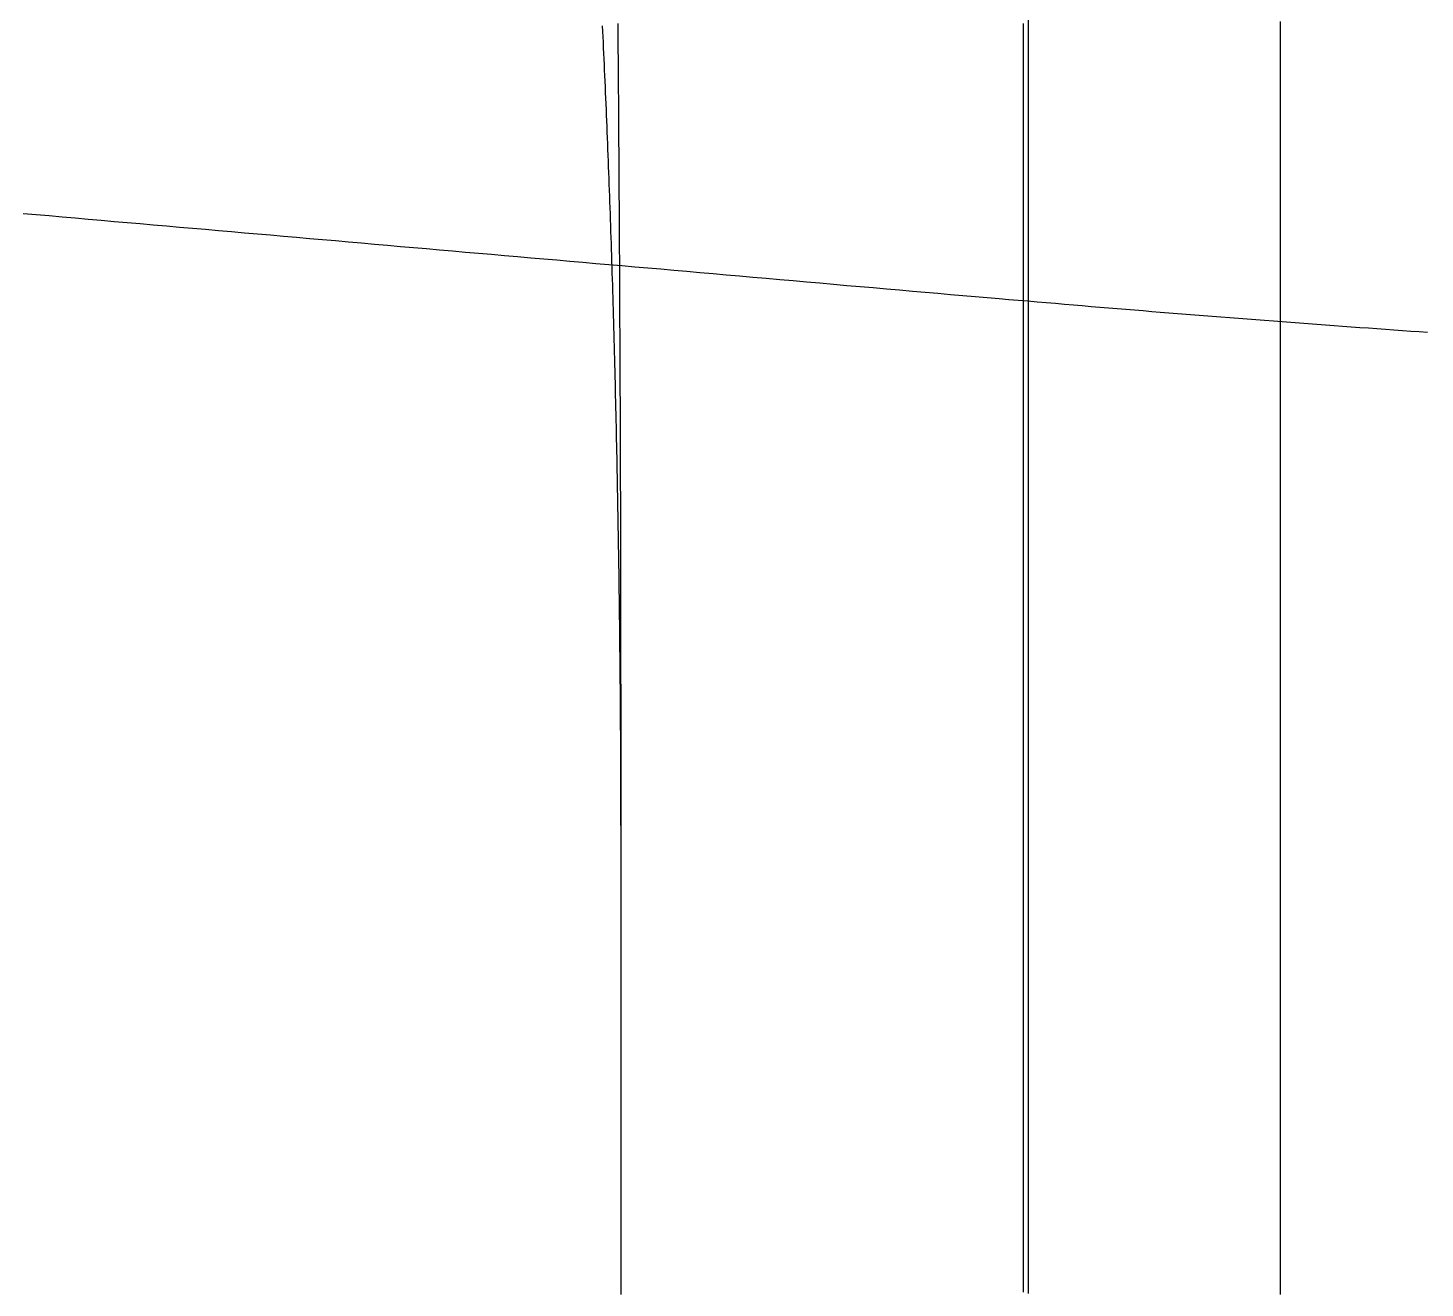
# Model space of a CAD drawing. Header units: millimetres. Extents: x -253 to 256, y -315 to 312.
# Drawn here: x 82.81 to 110.52, y -181.64 to -156.65 of the extents above; entities that cross this region are included whole.
import ezdxf

# ---------------------------------------------------------------- set-up
doc = ezdxf.new("R2010")
doc.units = ezdxf.units.MM
doc.layers.add('SKETCH', color=5, linetype='Continuous')

msp = doc.modelspace()

# ---------------------------------------------------------------- linework, layer by layer
at = {"layer": 'SKETCH', "flags": 128}
for points in [[(102.646, -156.467), (102.646, -156.72), (102.646, -156.972), (102.646, -157.225), (102.646, -157.478), (102.646, -157.731), (102.646, -157.984), (102.646, -158.236), (102.646, -158.489), (102.646, -158.742), (102.646, -158.995), (102.646, -159.247), (102.646, -159.5), (102.646, -159.753), (102.646, -160.006), (102.646, -160.259), (102.646, -160.511), (102.646, -160.764), (102.646, -161.017), (102.646, -161.27), (102.646, -161.522), (102.646, -161.775), (102.646, -162.028), (102.645, -162.281), (102.645, -162.534), (102.645, -162.786), (102.645, -163.039), (102.645, -163.292), (102.645, -163.545), (102.645, -163.797), (102.645, -164.05), (102.645, -164.303), (102.645, -164.556), (102.645, -164.809), (102.645, -165.061), (102.645, -165.314), (102.645, -165.567), (102.645, -165.82), (102.645, -166.072), (102.645, -166.325), (102.645, -166.578), (102.645, -166.831), (102.645, -167.083), (102.645, -167.336), (102.645, -167.589), (102.645, -167.842), (102.645, -168.095), (102.645, -168.347), (102.645, -168.6), (102.645, -168.853), (102.645, -169.106), (102.645, -169.358), (102.644, -169.611), (102.644, -169.864), (102.644, -170.117), (102.644, -170.369), (102.644, -170.622), (102.644, -170.875), (102.644, -171.128), (102.644, -171.381), (102.644, -171.633), (102.644, -171.886), (102.644, -172.139), (102.644, -172.392), (102.644, -172.644), (102.644, -172.897), (102.644, -173.15), (102.644, -173.403), (102.644, -173.655), (102.644, -173.908), (102.644, -174.161), (102.644, -174.414), (102.644, -174.666), (102.644, -174.919), (102.644, -175.172), (102.644, -175.425), (102.644, -175.678), (102.644, -175.93), (102.644, -176.183), (102.644, -176.436), (102.643, -176.689), (102.643, -176.941), (102.643, -177.194), (102.643, -177.447), (102.643, -177.7), (102.643, -177.953), (102.643, -178.205), (102.643, -178.458), (102.643, -178.711), (102.643, -178.964), (102.643, -179.217), (102.643, -179.469), (102.643, -179.722), (102.643, -179.975), (102.643, -180.228), (102.643, -180.481), (102.643, -180.733), (102.643, -180.986), (102.643, -181.239), (102.643, -181.492), (102.643, -181.745)], [(107.651, -181.765), (107.651, -181.53), (107.651, -181.294), (107.651, -181.058), (107.651, -180.822), (107.651, -180.586), (107.651, -180.35), (107.651, -180.115), (107.651, -179.879), (107.651, -179.642), (107.651, -179.406), (107.651, -179.169), (107.651, -178.932), (107.651, -178.695), (107.651, -178.458), (107.651, -178.22), (107.651, -177.983), (107.651, -177.746), (107.651, -177.509), (107.651, -177.272), (107.651, -177.035), (107.651, -176.798), (107.651, -176.562), (107.651, -176.326), (107.651, -176.091), (107.651, -175.855), (107.651, -175.621), (107.651, -175.386), (107.651, -175.153), (107.651, -174.92), (107.651, -174.687), (107.651, -174.455), (107.651, -174.233), (107.651, -174.011), (107.651, -173.79), (107.651, -173.569), (107.651, -173.349), (107.651, -173.129), (107.651, -172.91), (107.651, -172.691), (107.651, -172.472), (107.651, -172.254), (107.651, -172.036), (107.651, -171.818), (107.651, -171.601), (107.651, -171.383), (107.651, -171.166), (107.651, -170.948), (107.651, -170.731), (107.651, -170.514), (107.651, -170.296), (107.651, -170.078), (107.651, -169.861), (107.651, -169.643), (107.651, -169.424), (107.651, -169.206), (107.651, -168.987), (107.651, -168.768), (107.651, -168.549), (107.651, -168.331), (107.651, -168.112), (107.651, -167.893), (107.651, -167.674), (107.651, -167.455), (107.651, -167.237), (107.651, -167.018), (107.651, -166.799), (107.651, -166.58), (107.651, -166.362), (107.651, -166.143), (107.651, -165.924), (107.651, -165.705), (107.651, -165.486), (107.651, -165.268), (107.651, -165.049), (107.651, -164.83), (107.651, -164.611), (107.651, -164.392), (107.651, -164.174), (107.651, -163.955), (107.651, -163.736), (107.651, -163.517), (107.651, -163.299), (107.651, -163.08), (107.651, -162.861), (107.651, -162.642), (107.651, -162.424), (107.651, -162.205), (107.651, -161.986), (107.651, -161.768), (107.651, -161.549), (107.651, -161.33), (107.651, -161.111), (107.651, -160.893), (107.651, -160.674), (107.651, -160.455), (107.651, -160.236), (107.651, -160.018), (107.651, -159.799), (107.651, -159.58), (107.651, -159.361), (107.651, -159.143), (107.651, -158.924), (107.651, -158.705), (107.651, -158.486), (107.651, -158.268), (107.651, -158.049), (107.651, -157.83), (107.651, -157.611), (107.651, -157.392), (107.651, -157.174), (107.651, -156.955), (107.651, -156.736), (107.651, -156.517)], [(94.572, -181.765), (94.572, -181.53), (94.572, -181.294), (94.572, -181.058), (94.572, -180.822), (94.572, -180.586), (94.572, -180.35), (94.572, -180.115), (94.572, -179.875), (94.572, -179.63), (94.572, -179.379), (94.572, -179.124), (94.572, -178.865), (94.572, -178.604), (94.572, -178.341), (94.572, -178.077), (94.572, -177.813), (94.572, -177.55), (94.572, -177.288), (94.572, -177.03), (94.572, -176.774), (94.572, -176.524), (94.572, -176.278), (94.572, -176.039), (94.572, -175.807), (94.572, -175.583), (94.572, -175.368), (94.572, -175.162), (94.572, -174.967), (94.572, -174.784), (94.572, -174.613), (94.572, -174.455), (94.572, -174.387), (94.572, -174.322), (94.572, -174.26), (94.572, -174.202), (94.572, -174.147), (94.572, -174.094), (94.572, -174.043), (94.572, -173.994), (94.572, -173.946), (94.572, -173.9), (94.572, -173.855), (94.573, -173.811), (94.573, -173.766), (94.573, -173.722), (94.573, -173.677), (94.573, -173.632), (94.573, -173.586), (94.573, -173.539), (94.573, -173.489), (94.572, -173.438), (94.572, -173.385), (94.572, -173.329), (94.572, -173.271), (94.572, -173.209), (94.572, -173.106), (94.572, -173), (94.572, -172.888), (94.571, -172.773), (94.571, -172.654), (94.571, -172.532), (94.57, -172.407), (94.57, -172.28), (94.57, -172.149), (94.569, -172.017), (94.569, -171.883), (94.569, -171.748), (94.568, -171.611), (94.568, -171.473), (94.567, -171.335), (94.567, -171.197), (94.566, -171.059), (94.565, -170.921), (94.565, -170.784), (94.564, -170.647), (94.563, -170.512), (94.562, -170.379), (94.561, -170.247), (94.56, -170.118), (94.559, -169.99), (94.558, -169.862), (94.557, -169.733), (94.556, -169.605), (94.555, -169.477), (94.554, -169.349), (94.552, -169.221), (94.551, -169.093), (94.55, -168.965), (94.548, -168.837), (94.547, -168.71), (94.546, -168.582), (94.544, -168.454), (94.542, -168.327), (94.541, -168.199), (94.539, -168.072), (94.538, -167.945), (94.536, -167.817), (94.534, -167.69), (94.532, -167.564), (94.531, -167.437), (94.529, -167.31), (94.527, -167.184), (94.525, -167.057), (94.523, -166.931), (94.521, -166.805), (94.519, -166.679), (94.517, -166.553), (94.515, -166.427), (94.513, -166.302), (94.51, -166.176), (94.508, -166.05), (94.506, -165.925), (94.503, -165.799), (94.501, -165.674), (94.499, -165.549), (94.496, -165.424), (94.494, -165.299), (94.491, -165.175), (94.489, -165.05), (94.486, -164.926), (94.484, -164.801), (94.481, -164.677), (94.478, -164.554), (94.475, -164.43), (94.473, -164.306), (94.47, -164.183), (94.467, -164.06), (94.464, -163.937), (94.461, -163.814), (94.458, -163.692), (94.455, -163.569), (94.452, -163.447), (94.449, -163.324), (94.446, -163.202), (94.443, -163.08), (94.439, -162.958), (94.436, -162.837), (94.433, -162.715), (94.429, -162.594), (94.426, -162.473), (94.423, -162.352), (94.419, -162.231), (94.416, -162.111), (94.412, -161.99), (94.409, -161.87), (94.405, -161.75), (94.401, -161.631), (94.398, -161.512), (94.394, -161.392), (94.39, -161.274), (94.386, -161.155), (94.383, -161.037), (94.379, -160.918), (94.375, -160.8), (94.371, -160.683), (94.367, -160.565), (94.363, -160.448), (94.359, -160.33), (94.355, -160.213), (94.351, -160.096), (94.346, -159.98), (94.342, -159.864), (94.338, -159.747), (94.334, -159.632), (94.329, -159.516), (94.325, -159.401), (94.321, -159.285), (94.316, -159.171), (94.312, -159.056), (94.307, -158.942), (94.303, -158.828), (94.298, -158.714), (94.294, -158.601), (94.289, -158.488), (94.284, -158.375), (94.28, -158.262), (94.275, -158.15), (94.27, -158.038), (94.265, -157.926), (94.26, -157.814), (94.255, -157.703), (94.25, -157.592), (94.245, -157.481), (94.24, -157.371), (94.235, -157.26), (94.23, -157.15), (94.225, -157.041), (94.22, -156.931), (94.215, -156.822), (94.209, -156.713), (94.204, -156.605)], [(94.572, -181.765), (94.572, -181.53), (94.572, -181.294), (94.572, -181.058), (94.572, -180.822), (94.572, -180.586), (94.572, -180.35), (94.572, -180.115), (94.572, -179.877), (94.572, -179.636), (94.572, -179.392), (94.572, -179.146), (94.572, -178.898), (94.572, -178.648), (94.572, -178.397), (94.572, -178.146), (94.572, -177.895), (94.572, -177.644), (94.572, -177.395), (94.572, -177.146), (94.572, -176.9), (94.572, -176.656), (94.572, -176.415), (94.572, -176.178), (94.572, -175.944), (94.572, -175.714), (94.572, -175.49), (94.572, -175.27), (94.572, -175.057), (94.572, -174.849), (94.572, -174.649), (94.572, -174.455), (94.572, -174.33), (94.572, -174.208), (94.572, -174.089), (94.572, -173.974), (94.572, -173.861), (94.572, -173.751), (94.572, -173.643), (94.572, -173.537), (94.572, -173.433), (94.572, -173.331), (94.572, -173.229), (94.572, -173.129), (94.572, -173.029), (94.572, -172.93), (94.572, -172.83), (94.572, -172.731), (94.572, -172.631), (94.572, -172.53), (94.572, -172.429), (94.572, -172.326), (94.572, -172.222), (94.572, -172.116), (94.572, -172.008), (94.572, -171.898), (94.572, -171.775), (94.572, -171.651), (94.572, -171.527), (94.572, -171.401), (94.572, -171.275), (94.572, -171.148), (94.572, -171.02), (94.572, -170.892), (94.571, -170.763), (94.571, -170.634), (94.571, -170.504), (94.571, -170.374), (94.571, -170.244), (94.571, -170.114), (94.571, -169.984), (94.571, -169.854), (94.571, -169.723), (94.57, -169.593), (94.57, -169.463), (94.57, -169.334), (94.57, -169.204), (94.57, -169.075), (94.57, -168.947), (94.569, -168.819), (94.569, -168.691), (94.569, -168.564), (94.569, -168.436), (94.569, -168.308), (94.568, -168.181), (94.568, -168.053), (94.568, -167.926), (94.568, -167.798), (94.568, -167.671), (94.567, -167.543), (94.567, -167.416), (94.567, -167.289), (94.567, -167.162), (94.566, -167.034), (94.566, -166.907), (94.566, -166.781), (94.565, -166.654), (94.565, -166.527), (94.565, -166.4), (94.565, -166.274), (94.564, -166.148), (94.564, -166.022), (94.564, -165.896), (94.563, -165.77), (94.563, -165.644), (94.562, -165.518), (94.562, -165.393), (94.562, -165.267), (94.561, -165.142), (94.561, -165.016), (94.56, -164.891), (94.56, -164.766), (94.559, -164.641), (94.559, -164.516), (94.558, -164.391), (94.558, -164.266), (94.557, -164.142), (94.557, -164.017), (94.556, -163.893), (94.556, -163.769), (94.555, -163.645), (94.555, -163.521), (94.554, -163.398), (94.554, -163.274), (94.553, -163.151), (94.553, -163.028), (94.552, -162.905), (94.551, -162.782), (94.551, -162.66), (94.55, -162.538), (94.55, -162.415), (94.549, -162.293), (94.549, -162.171), (94.548, -162.049), (94.547, -161.928), (94.547, -161.806), (94.546, -161.685), (94.546, -161.563), (94.545, -161.442), (94.544, -161.322), (94.544, -161.201), (94.543, -161.08), (94.542, -160.96), (94.542, -160.84), (94.541, -160.72), (94.54, -160.601), (94.54, -160.481), (94.539, -160.362), (94.538, -160.243), (94.538, -160.124), (94.537, -160.006), (94.536, -159.888), (94.536, -159.77), (94.535, -159.652), (94.534, -159.534), (94.533, -159.417), (94.533, -159.299), (94.532, -159.182), (94.531, -159.065), (94.53, -158.949), (94.529, -158.832), (94.529, -158.716), (94.528, -158.6), (94.527, -158.484), (94.526, -158.369), (94.525, -158.254), (94.525, -158.138), (94.524, -158.024), (94.523, -157.909), (94.522, -157.795), (94.521, -157.681), (94.52, -157.567), (94.519, -157.454), (94.519, -157.341), (94.518, -157.228), (94.517, -157.115), (94.516, -157.003), (94.515, -156.891), (94.514, -156.779), (94.513, -156.668), (94.512, -156.557)], [(102.546, -156.56), (102.546, -156.817), (102.546, -157.074), (102.546, -157.33), (102.546, -157.587), (102.546, -157.844), (102.546, -158.101), (102.546, -158.357), (102.546, -158.614), (102.546, -158.871), (102.546, -159.128), (102.546, -159.384), (102.546, -159.641), (102.546, -159.898), (102.546, -160.154), (102.546, -160.411), (102.546, -160.668), (102.546, -160.925), (102.546, -161.181), (102.546, -161.438), (102.546, -161.695), (102.546, -161.952), (102.546, -162.208), (102.546, -162.465), (102.546, -162.722), (102.546, -162.979), (102.546, -163.235), (102.546, -163.492), (102.546, -163.749), (102.546, -164.006), (102.546, -164.262), (102.546, -164.519), (102.546, -164.776), (102.546, -165.033), (102.546, -165.29), (102.546, -165.546), (102.546, -165.803), (102.546, -166.06), (102.546, -166.317), (102.546, -166.574), (102.546, -166.83), (102.546, -167.087), (102.546, -167.344), (102.546, -167.601), (102.546, -167.858), (102.546, -168.114), (102.546, -168.371), (102.546, -168.628), (102.546, -168.885), (102.546, -169.141), (102.546, -169.398), (102.546, -169.655), (102.546, -169.912), (102.546, -170.169), (102.546, -170.425), (102.546, -170.682), (102.546, -170.939), (102.546, -171.196), (102.546, -171.452), (102.546, -171.709), (102.546, -171.966), (102.546, -172.222), (102.546, -172.479), (102.546, -172.736), (102.546, -172.993), (102.546, -173.249), (102.546, -173.506), (102.546, -173.763), (102.546, -174.02), (102.546, -174.276), (102.546, -174.533), (102.546, -174.79), (102.546, -175.047), (102.546, -175.303), (102.546, -175.56), (102.546, -175.817), (102.546, -176.074), (102.546, -176.33), (102.546, -176.587), (102.546, -176.844), (102.546, -177.101), (102.546, -177.357), (102.546, -177.614), (102.546, -177.871), (102.546, -178.128), (102.546, -178.384), (102.546, -178.641), (102.546, -178.898), (102.546, -179.155), (102.546, -179.411), (102.546, -179.668), (102.546, -179.925), (102.546, -180.181), (102.546, -180.438), (102.546, -180.695), (102.546, -180.952), (102.546, -181.208), (102.546, -181.465), (102.546, -181.722)], [(82.715, -160.324), (82.973, -160.347), (83.231, -160.369), (83.489, -160.392), (83.747, -160.414), (84.005, -160.437), (84.263, -160.46), (84.521, -160.482), (84.779, -160.505), (85.038, -160.527), (85.296, -160.55), (85.554, -160.572), (85.812, -160.595), (86.07, -160.617), (86.328, -160.64), (86.586, -160.662), (86.844, -160.685), (87.102, -160.707), (87.36, -160.73), (87.618, -160.752), (87.876, -160.775), (88.134, -160.798), (88.392, -160.82), (88.65, -160.843), (88.908, -160.865), (89.166, -160.888), (89.424, -160.91), (89.682, -160.933), (89.94, -160.955), (90.198, -160.978), (90.456, -161), (90.714, -161.023), (90.972, -161.045), (91.23, -161.068), (91.488, -161.09), (91.746, -161.113), (92.004, -161.135), (92.262, -161.158), (92.52, -161.18), (92.779, -161.203), (93.037, -161.225), (93.295, -161.247), (93.553, -161.27), (93.811, -161.292), (94.069, -161.315), (94.327, -161.337), (94.585, -161.36), (94.843, -161.382), (95.101, -161.405), (95.359, -161.427), (95.617, -161.45), (95.875, -161.472), (96.134, -161.495), (96.395, -161.518), (96.657, -161.541), (96.921, -161.564), (97.186, -161.587), (97.451, -161.611), (97.717, -161.634), (97.983, -161.657), (98.25, -161.681), (98.516, -161.704), (98.781, -161.727), (99.046, -161.751), (99.31, -161.774), (99.572, -161.797), (99.833, -161.82), (100.092, -161.842), (100.349, -161.865), (100.604, -161.887), (100.856, -161.909), (101.105, -161.93), (101.351, -161.952), (101.594, -161.973), (101.833, -161.993), (102.068, -162.013), (102.26, -162.029), (102.449, -162.046), (102.636, -162.061), (102.821, -162.077), (103.004, -162.093), (103.185, -162.108), (103.364, -162.123), (103.542, -162.138), (103.718, -162.153), (103.893, -162.168), (104.067, -162.182), (104.24, -162.197), (104.412, -162.211), (104.583, -162.225), (104.754, -162.239), (104.924, -162.253), (105.095, -162.267), (105.265, -162.281), (105.435, -162.295), (105.606, -162.309), (105.777, -162.323), (105.949, -162.336), (106.121, -162.35), (106.294, -162.364), (106.467, -162.377), (106.641, -162.391), (106.814, -162.404), (106.988, -162.418), (107.161, -162.431), (107.334, -162.444), (107.507, -162.458), (107.68, -162.471), (107.852, -162.484), (108.024, -162.497), (108.196, -162.51), (108.368, -162.522), (108.54, -162.535), (108.711, -162.548), (108.881, -162.56), (109.052, -162.573), (109.222, -162.585), (109.392, -162.597), (109.561, -162.61), (109.73, -162.622), (109.898, -162.634), (110.066, -162.646), (110.233, -162.657), (110.4, -162.669), (110.566, -162.681)]]:
    msp.add_lwpolyline(points, dxfattribs=at)

doc.saveas('drawing.dxf')
